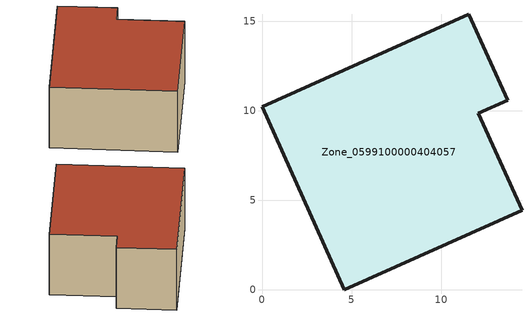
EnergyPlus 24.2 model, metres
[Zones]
Zone_0599100000404057
 floor ground (C_G): 0,10.22 11.55,15.41 13.72,10.6 12.09,9.87 14.52,4.46 4.59,0 z0
 wall outside (C_F): 4.59,0 14.52,4.46 12.09,9.87 13.72,10.6 11.55,15.41 0,10.22 4.59,0 z0:6.38
 roof outside (C_R): 11.55,15.41 0,10.22 4.59,0 14.52,4.46 12.09,9.87 13.72,10.6 z6.38
[BUILDING]
Pand.0599100000404057: North Axis=0; Terrain=City; Loads Convergence Tolerance Value=0.04; Temperature Convergence Tolerance Value=0.4; Solar Distribution=FullExterior; Maximum Number of Warmup Days=25; Minimum Number of Warmup Days=1
[Site:Location]
Rotterdam.The.Hague.AP_ZH_NLD Design_Conditions: Latitude=51.96; Longitude=4.45; Time Zone=1; Elevation=-4.5
[SITE:GROUNDTEMPERATURE:BUILDINGSURFACE]
18, 18, 18, 18, 18, 18, 18, 18, 18, 18, 18, 18
[MATERIAL] Thermal Absorptance=0.9; Solar Absorptance=0.7; Visible Absorptance=0.7
Name | Roughness | Thickness | Conductivity | Density | Specific Heat
G.D.1992-2005 | MediumSmooth | 0.15 | 0.06 | 540 | 1210
F.D.1992-2005 | Rough | 0.3 | 0.12 | 1920 | 840
R.D.1992-2005 | MediumRough | 0.2 | 0.08 | 1500 | 1000
[CONSTRUCTION]
C_G: G.D.1992-2005
C_F: F.D.1992-2005
C_R: R.D.1992-2005
[ZONE]
Zone_0599100000404057: Type=1; Multiplier=1; Ceiling Height=Autocalculate; Volume=Autocalculate; Floor Area=autocalculate; Part of Total Floor Area=Yes
[ZONEINFILTRATION:DESIGNFLOWRATE]
Infil_Zone_0599100000404057: Zone or ZoneList or Space or SpaceList=Zone_0599100000404057; Schedule=AlwaysOn; Design Flow Rate Calculation Method=Flow/Area; Flow Rate per Floor Area=0.0021; Constant Term Coefficient=1; Temperature Term Coefficient=0; Velocity Term Coefficient=0; Velocity Squared Term Coefficient=0
[HVACTEMPLATE:ZONE:IDEALLOADSAIRSYSTEM]
Zone_0599100000404057: Maximum Heating Supply Air Temperature=50; Minimum Cooling Supply Air Temperature=13; Maximum Heating Supply Air Humidity Ratio=0.0156; Minimum Cooling Supply Air Humidity Ratio=0.0077; Heating Limit=NoLimit; Cooling Limit=NoLimit; Dehumidification Control Type=ConstantSensibleHeatRatio; Cooling Sensible Heat Ratio=0.7; Dehumidification Setpoint=60; Humidification Control Type=None; Humidification Setpoint=30; Outdoor Air Method=None; Outdoor Air Flow Rate per Person=0.00944; Outdoor Air Flow Rate per Zone Floor Area=0; Outdoor Air Flow Rate per Zone=0; Demand Controlled Ventilation Type=None; Outdoor Air Economizer Type=NoEconomizer; Heat Recovery Type=None; Sensible Heat Recovery Effectiveness=0.7; Latent Heat Recovery Effectiveness=0.65
[ZONECONTROL:THERMOSTAT]
ThermostatControl_Zone_0599100000404057: Zone or ZoneList=Zone_0599100000404057; Control Type Schedule=DualSetpointControlType; Control 1=Thermostat_Zone_0599100000404057; Temperature Difference Between Cutout And Setpoint=0
[THERMOSTATSETPOINT:DUALSETPOINT]
Thermostat_Zone_0599100000404057: Heating Setpoint Temperature Schedule=HeatingSetpoint_Zone_0599100000404057; Cooling Setpoint Temperature Schedule=CoolingSetpoint_Zone_0599100000404057
[SCHEDULE:COMPACT]
HeatingSetpoint_Zone_0599100000404057: Through: 12/31, For: AllDays, Until: 24:00, 21
CoolingSetpoint_Zone_0599100000404057: Through: 12/31, For: AllDays, Until: 24:00, 24
DualSetpointControlType: Through: 12/31, For: AllDays, Until: 24:00, 4
AlwaysOn: Through: 12/31, For: AllDays, Until: 24:00, 1
